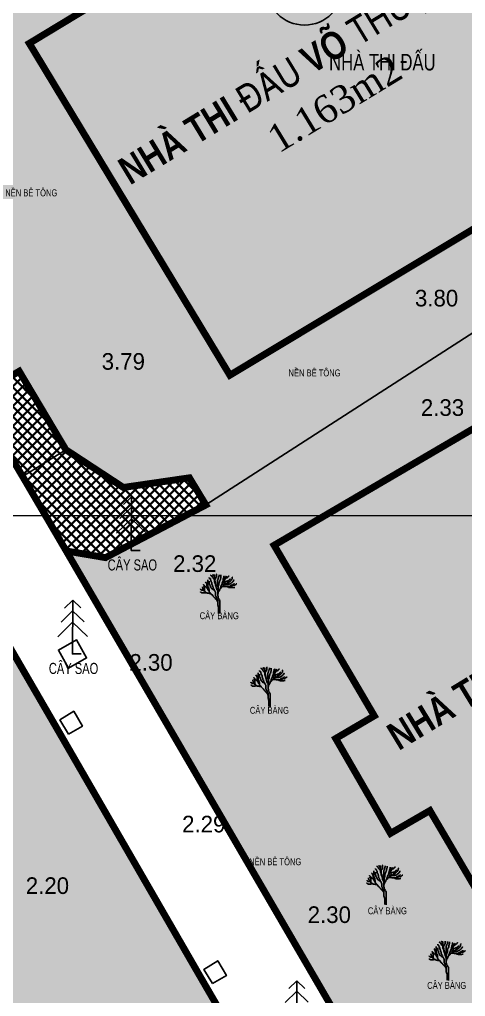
# Model space of a CAD drawing. Header units: millimetres. Extents: x 476643 to 477419, y 1110674 to 1111494.
# Drawn here: x 476959.9 to 476992.1, y 1111139.3 to 1111209.8 of the extents above; entities that cross this region are included whole.
import ezdxf

# ---------------------------------------------------------------- set-up
doc = ezdxf.new("R2010")
doc.units = ezdxf.units.MM
doc.header["$LTSCALE"] = 0.001
doc.header["$MEASUREMENT"] = 0
doc.linetypes.add('DASHDOTX2', pattern=[2, 1, -0.5, 0, -0.5])
for name, color, linetype, lineweight in [('D-CONGTRINH', 7, 'Continuous', 15), ('HT_Text', 7, 'Continuous', 15), ('LUOI', 8, 'Continuous', 5)]:
    doc.layers.add(name, color=color, linetype=linetype, lineweight=lineweight)
for name, color, linetype in [('H-Congtrinh', 40, 'Continuous'), ('HT_Cao do', 7, 'Continuous'), ('HT_duong', 1, 'Continuous'), ('HT_Ho ga', 5, 'Continuous'), ('HT_nha', 6, 'Continuous'), ('HT_thuc vat', 3, 'Continuous'), ('Ky hieu', 7, 'Continuous'), ('Net manh', 252, 'Continuous'), ('QH-text', 7, 'Continuous'), ('Text', 7, 'Continuous')]:
    doc.layers.add(name, color=color, linetype=linetype)
doc.styles.add('DIM', font='VAVON.TTF')
pattern_1 = [(50, (0, 0), (3.586300913, -0.313760675), [0.375, -4.125]), (355, (0, 0), (-0.693756668, 3.760960669), [0.3, -3.3]), (100.4514, (0.299, -0.026), (2.892546909, 3.44719771), [0.31870095, -3.50571056]), (46.1842, (0, 1), (5.336205243, -0.827595072), [0.5625, -6.1875]), (96.6356, (0.4447, 0.931), (4.673313528, 4.870589355), [0.47805144, -5.258565]), (351.1842, (0, 1), (4.673309726, 4.870593005), [0.45, -4.95]), (21, (0.5, 0.75), (2.9845352606, -2.013094453), [0.375, -4.125]), (326, (0.5, 0.75), (1.21657666, 3.625750225), [0.3, -3.3]), (71.4514, (0.7487, 0.5822), (4.201113143, 1.612652484), [0.31870095, -3.50571056]), (37.5, (0, 0), (0.0607992766, 1.6644692692), [0, -3.26, 0, -3.35, 0, -3.3125]), (7.5, (0, 0), (1.3153476872, 1.9720585594), [0, -1.91, 0, -3.185, 0, -1.2625]), (327.5, (-1.115, 0), (2.6691121809, -0.1127743587), [0, -1.25, 0, -3.9, 0, -5.175]), (317.5, (-1.615, 0), (2.9159308467, 0.5005249117), [0, -1.625, 0, -2.59, 0, -3.675])]

# ---------------------------------------------------------------- blocks, each defined once
blk = doc.blocks.new('LKIM')
at = {"linetype": 'Continuous'}
for p, q in [((-0.158, 0.881), (-0.003, 1.034)), ((-0.003, 1.034), (0.152, 0.887)), ((-0.225, 0.611), (-0.003, 0.83)), ((-0.003, 0.83), (0.22, 0.619)), ((-0.288, 0.329), (-0.003, 0.61)), ((-0.003, 0.61), (0.282, 0.34))]:
    blk.add_line(p, q, dxfattribs=at)
blk.add_lwpolyline([(0.167, 0), (-0.003, 0), (-0.003, 1.032)], dxfattribs=at)
blk = doc.blocks.new('tree51')
for p, q in [((-530, 9814), (-464, 9814)), ((-530, 9150), (-530, 9814)), ((-3313, 7891), (-3181, 7758)), ((-3181, 7758), (-3114, 7758)), ((-3114, 7758), (-3114, 7625)), ((-3114, 7625), (-3048, 7625)), ((-3048, 7625), (-3048, 7426)), ((-3048, 7426), (-2982, 7360)), ((-2982, 7360), (-2982, 7228)), ((-2717, 6962), (-2717, 8421)), ((-2319, 8819), (-2319, 9018)), ((-2253, 8819), (-2319, 8819)), ((-2319, 7426), (-2319, 8090)), ((-2253, 7360), (-2319, 7426)), ((-2253, 8753), (-2253, 8819)), ((-2120, 8753), (-2253, 8753)), ((-2253, 7228), (-2253, 7360)), ((-2120, 8686), (-2120, 8753)), ((-2054, 8686), (-2120, 8686)), ((-2054, 8487), (-2054, 8686)), ((-1988, 8421), (-2054, 8487)), ((-1922, 9548), (-1988, 9548)), ((-1988, 8355), (-1988, 8421)), ((-1922, 8288), (-1988, 8355)), ((-1922, 9482), (-1922, 9548)), ((-1855, 9416), (-1922, 9482)), ((-1922, 8090), (-1922, 8288)), ((-1855, 8090), (-1922, 8090)), ((-1723, 9416), (-1855, 9416)), ((-1855, 7891), (-1855, 8090)), ((-1789, 7824), (-1855, 7891)), ((-1789, 7758), (-1789, 7824)), ((-1723, 7758), (-1789, 7758)), ((-1723, 9349), (-1723, 9416)), ((-1657, 9283), (-1723, 9349)), ((-1723, 7625), (-1723, 7758)), ((-1657, 7559), (-1723, 7625)), ((-1590, 9283), (-1657, 9283)), ((-1657, 7228), (-1657, 7559)), ((-1590, 9150), (-1590, 9283)), ((-1524, 9150), (-1590, 9150)), ((-1524, 9681), (-1392, 9681)), ((-1524, 9018), (-1524, 9150)), ((-1458, 9018), (-1524, 9018)), ((-1458, 8952), (-1458, 9018)), ((-1392, 8952), (-1458, 8952)), ((-1392, 9681), (-1392, 9615)), ((-1392, 9615), (-1325, 9548)), ((-1392, 8819), (-1392, 8952)), ((-1325, 8819), (-1392, 8819)), ((-1325, 9548), (-1325, 9482)), ((-1325, 9482), (-1259, 9482)), ((-1325, 8753), (-1325, 8819)), ((-1259, 8686), (-1325, 8753)), ((-1259, 9482), (-1259, 9416)), ((-1259, 9416), (-1193, 9416)), ((-1193, 8686), (-1259, 8686)), ((-1193, 9416), (-1193, 9283)), ((-1193, 9283), (-1126, 9283)), ((-1193, 8620), (-1193, 8686)), ((-1060, 8554), (-1193, 8620)), ((-1126, 9548), (-1126, 9747)), ((-1060, 9548), (-1126, 9548)), ((-1126, 9283), (-1126, 9217)), ((-1126, 9217), (-1060, 9217)), ((-1060, 7957), (-1060, 9548)), ((-1060, 9217), (-1060, 9150)), ((-1060, 8487), (-1060, 8554)), ((-994, 7891), (-1060, 7957)), ((-994, 7824), (-994, 7891)), ((-928, 7758), (-994, 7824)), ((-928, 8487), (-861, 8554)), ((-928, 8023), (-928, 8487)), ((-861, 8023), (-928, 8023)), ((-928, 7625), (-928, 7758)), ((-861, 7493), (-928, 7625)), ((-861, 8554), (-795, 8686)), ((-861, 7758), (-861, 8023)), ((-795, 7692), (-861, 7758)), ((-861, 7360), (-861, 7493)), ((-795, 7294), (-861, 7360)), ((-795, 8686), (-729, 8686)), ((-795, 7625), (-795, 7692)), ((-729, 7559), (-795, 7625)), ((-729, 8819), (-663, 8819)), ((-729, 8686), (-729, 8819)), ((-729, 7294), (-729, 7559)), ((-663, 8952), (-596, 8952)), ((-663, 8819), (-663, 8952)), ((-596, 9084), (-530, 9150)), ((-596, 8952), (-596, 9084)), ((-265, 8421), (-199, 8421)), ((-265, 6896), (-265, 8421)), ((-199, 8487), (-133, 8554)), ((-199, 8421), (-199, 8487)), ((-133, 8753), (-66, 8753)), ((-133, 8554), (-133, 8753)), ((-66, 8952), (66, 9084)), ((-66, 8753), (-66, 8952)), ((66, 9349), (133, 9349)), ((66, 9084), (66, 9349)), ((66, 7559), (133, 7559)), ((66, 7029), (66, 7559)), ((133, 9349), (133, 9681)), ((133, 7758), (199, 7824)), ((133, 7559), (133, 7758)), ((199, 7957), (265, 8023)), ((199, 7824), (199, 7957)), ((265, 8156), (331, 8222)), ((265, 8023), (265, 8156)), ((331, 8222), (398, 8222)), ((398, 8421), (464, 8487)), ((398, 8222), (398, 8421)), ((464, 8753), (530, 8819)), ((464, 8487), (464, 8753)), ((530, 9084), (596, 9150)), ((530, 8819), (530, 9084)), ((596, 9150), (596, 9615)), ((795, 7294), (928, 7360)), ((795, 7228), (861, 7360)), ((861, 7426), (928, 7493)), ((861, 7360), (861, 7426)), ((928, 7692), (994, 7692)), ((928, 7493), (928, 7692)), ((928, 7360), (994, 7426)), ((994, 7891), (1060, 7957)), ((994, 7692), (994, 7891)), ((994, 7493), (1060, 7559)), ((994, 7426), (994, 7493)), ((1060, 8023), (1126, 8090)), ((1060, 7957), (1060, 8023)), ((1060, 7625), (1126, 7625)), ((1060, 7559), (1060, 7625)), ((1126, 8288), (1193, 8355)), ((1126, 8090), (1126, 8288)), ((1126, 7692), (1193, 7758)), ((1126, 7625), (1126, 7692)), ((1193, 8686), (1259, 8753)), ((1193, 8355), (1193, 8686)), ((1193, 7824), (1259, 7891)), ((1193, 7758), (1193, 7824)), ((1259, 8885), (1325, 8952)), ((1259, 8753), (1259, 8885)), ((1259, 7891), (1325, 7891)), ((1259, 7758), (1325, 7824)), ((1325, 9349), (1392, 9349)), ((1325, 8952), (1325, 9349)), ((1325, 8023), (1392, 8023)), ((1325, 7891), (1325, 8023)), ((1325, 7824), (1392, 7824)), ((1325, 7294), (1392, 7360)), ((1392, 8090), (1458, 8090)), ((1392, 8023), (1392, 8090)), ((1392, 7824), (1458, 7891)), ((1392, 7360), (1458, 7360)), ((1458, 8222), (1524, 8222)), ((1458, 8090), (1458, 8222)), ((1458, 7891), (1789, 7891)), ((1458, 7426), (1524, 7426)), ((1458, 7360), (1458, 7426)), ((1524, 8421), (1590, 8487)), ((1524, 8355), (1524, 8421)), ((1524, 8355), (1590, 8421)), ((1524, 8222), (1524, 8355)), ((1524, 7426), (1524, 7493)), ((1524, 7493), (1657, 7493)), ((1590, 8885), (1657, 8885)), ((1590, 8487), (1590, 8885)), ((1590, 8554), (1657, 8554)), ((1590, 8421), (1590, 8554)), ((1657, 9217), (1723, 9217)), ((1657, 8885), (1657, 9217)), ((1657, 8554), (1723, 8620)), ((1657, 7559), (1723, 7559)), ((1657, 7493), (1657, 7559)), ((1657, 7228), (1789, 7360)), ((1723, 8753), (1789, 8819)), ((1723, 8753), (1789, 8819)), ((1723, 8620), (1723, 8753)), ((1789, 8952), (1855, 8952)), ((1789, 8819), (1789, 8952)), ((1789, 8819), (1922, 8819)), ((1789, 7957), (1922, 7957)), ((1789, 7891), (1789, 7957)), ((1789, 7360), (1922, 7360)), ((1855, 9084), (1922, 9084)), ((1855, 8952), (1855, 9084)), ((1922, 9150), (2054, 9283)), ((1922, 9084), (1922, 9150)), ((1922, 8819), (1988, 8885)), ((1922, 7957), (1988, 8023)), ((1922, 7360), (2054, 7426)), ((1988, 8885), (2120, 8885)), ((1988, 8023), (2054, 8023)), ((2054, 8023), (2120, 8090)), ((2054, 7426), (2120, 7493)), ((2120, 8952), (2187, 8952)), ((2120, 8885), (2120, 8952)), ((2120, 8090), (2187, 8090)), ((2120, 7493), (2187, 7493)), ((2187, 8952), (2187, 9018)), ((2187, 9018), (2319, 9018)), ((2187, 8090), (2253, 8156)), ((2187, 7692), (2253, 7758)), ((2187, 7625), (2187, 7692)), ((2187, 7493), (2253, 7625)), ((2253, 8156), (2319, 8156)), ((2253, 7758), (2319, 7758)), ((2253, 7625), (2319, 7625)), ((2319, 9150), (2385, 9150)), ((2319, 9018), (2319, 9150)), ((2319, 8156), (2319, 8222)), ((2319, 7824), (2385, 7824)), ((2319, 7758), (2319, 7824)), ((2319, 7625), (2452, 7692)), ((2385, 9217), (2518, 9217)), ((2385, 9150), (2385, 9217)), ((2385, 7957), (2452, 7957)), ((2385, 7824), (2385, 7957)), ((2452, 8023), (2518, 8023)), ((2452, 7957), (2452, 8023)), ((2452, 7692), (2518, 7758)), ((2518, 9349), (2584, 9349)), ((2518, 9217), (2518, 9349)), ((2518, 8156), (2584, 8156)), ((2518, 8023), (2518, 8156)), ((2518, 7758), (2584, 7758)), ((2584, 9349), (2584, 9416)), ((2584, 8288), (2651, 8288)), ((2584, 8156), (2584, 8288)), ((2584, 7758), (2717, 7891)), ((2651, 8355), (2717, 8355)), ((2651, 8288), (2651, 8355)), ((2717, 8421), (2783, 8421)), ((2717, 8355), (2717, 8421)), ((2717, 7891), (2783, 7891)), ((2717, 7360), (2849, 7360)), ((2717, 7294), (2717, 7360)), ((2783, 8487), (2849, 8487)), ((2783, 8421), (2783, 8487)), ((2783, 7891), (3048, 8156)), ((2849, 8487), (2849, 8554)), ((2849, 8554), (2916, 8554)), ((2849, 7360), (2916, 7426)), ((2916, 8554), (2916, 8620)), ((2916, 7426), (3048, 7493)), ((3048, 8222), (3114, 8222)), ((3048, 8156), (3048, 8222)), ((3048, 7493), (3114, 7493)), ((3114, 8222), (3181, 8288)), ((3114, 7559), (3181, 7559)), ((3114, 7493), (3114, 7559)), ((3181, 8355), (3247, 8355)), ((3181, 8288), (3181, 8355)), ((3181, 7559), (3313, 7692)), ((3247, 8421), (3313, 8487)), ((3247, 8355), (3247, 8421)), ((3313, 8554), (3379, 8620)), ((3313, 8487), (3313, 8554)), ((3313, 7692), (3446, 7758)), ((3379, 8952), (3446, 9018)), ((3379, 8620), (3379, 8952)), ((3446, 9084), (3512, 9084)), ((3446, 9018), (3446, 9084)), ((3446, 7824), (3512, 7824)), ((3446, 7758), (3446, 7824)), ((3512, 7824), (3512, 7891)), ((3512, 7891), (3578, 7891)), ((3578, 7891), (3644, 7957)), ((3644, 8090), (3777, 8090)), ((3644, 7957), (3644, 8090)), ((3777, 8288), (3843, 8288)), ((3777, 8090), (3777, 8288)), ((3843, 8288), (3843, 8355)), ((3843, 7360), (3910, 7360)), ((3843, 7294), (3843, 7360)), ((3910, 7360), (3910, 7493)), ((4440, 7360), (4572, 7360)), ((4440, 7294), (4440, 7360)), ((-4506, 6034), (-4506, 6100)), ((-4440, 5968), (-4506, 6034)), ((-4506, 5305), (-4506, 5371)), ((-4373, 5305), (-4506, 5305)), ((-4440, 5901), (-4440, 5968)), ((-4307, 5901), (-4440, 5901)), ((-4373, 5238), (-4373, 5305)), ((-4307, 5238), (-4373, 5238)), ((-4307, 5835), (-4307, 5901)), ((-4241, 5835), (-4307, 5835)), ((-4307, 5172), (-4307, 5238)), ((-4175, 5172), (-4307, 5172)), ((-4175, 5769), (-4241, 5835)), ((-3711, 5769), (-4175, 5769)), ((-4175, 5106), (-4175, 5172)), ((-3446, 5106), (-4175, 5106)), ((-4042, 6432), (-4042, 6631)), ((-3976, 6432), (-4042, 6432)), ((-3976, 6167), (-3976, 6432)), ((-3910, 6167), (-3976, 6167)), ((-3910, 6034), (-3910, 6167)), ((-3843, 5968), (-3910, 6034)), ((-3843, 5901), (-3843, 5968)), ((-3777, 5901), (-3843, 5901)), ((-3777, 7161), (-3777, 7228)), ((-3711, 7161), (-3777, 7161)), ((-3777, 5769), (-3777, 5901)), ((-3711, 5702), (-3777, 5769)), ((-3711, 7095), (-3711, 7161)), ((-3644, 7095), (-3711, 7095)), ((-3711, 6763), (-3711, 6830)), ((-3578, 6763), (-3711, 6763)), ((-3711, 5702), (-3711, 5769)), ((-3644, 5702), (-3711, 5702)), ((-3644, 7029), (-3644, 7095)), ((-3578, 6962), (-3644, 7029)), ((-3644, 5636), (-3644, 5702)), ((-3512, 5504), (-3644, 5636)), ((-3578, 6896), (-3578, 6962)), ((-3446, 6896), (-3578, 6896)), ((-3578, 6697), (-3578, 6763)), ((-3512, 6631), (-3578, 6697)), ((-3512, 5570), (-3512, 6631)), ((-3446, 5570), (-3512, 5570)), ((-3446, 5504), (-3512, 5504)), ((-3446, 6830), (-3446, 6896)), ((-3379, 6763), (-3446, 6830)), ((-3379, 5437), (-3446, 5570)), ((-3446, 5437), (-3446, 5504)), ((-3379, 5371), (-3446, 5437)), ((-3379, 5172), (-3446, 5106)), ((-3313, 6763), (-3379, 6763)), ((-3313, 5371), (-3379, 5371)), ((-2916, 5172), (-3379, 5172)), ((-3247, 6697), (-3313, 6763)), ((-3247, 5305), (-3313, 5371)), ((-3247, 6631), (-3247, 6697)), ((-3181, 6631), (-3247, 6631)), ((-3181, 5305), (-3247, 5305)), ((-3048, 6498), (-3181, 6631)), ((-3048, 5172), (-3181, 5305)), ((-3048, 6432), (-3048, 6498)), ((-2916, 6432), (-3048, 6432)), ((-2916, 5172), (-3048, 5172)), ((-2982, 7228), (-2916, 7161)), ((-2916, 7161), (-2916, 6896)), ((-2916, 6896), (-2849, 6896)), ((-2916, 6299), (-2916, 6432)), ((-2849, 6299), (-2916, 6299)), ((-2916, 5039), (-2916, 5172)), ((-2916, 5106), (-2916, 5172)), ((-2849, 5106), (-2916, 5106)), ((-2849, 6896), (-2849, 6498)), ((-2849, 6498), (-2783, 6432)), ((-2849, 6233), (-2849, 6299)), ((-2783, 6233), (-2849, 6233)), ((-2849, 5039), (-2849, 5106)), ((-2452, 5039), (-2849, 5039)), ((-2783, 6432), (-2783, 6366)), ((-2783, 6366), (-2717, 6299)), ((-2717, 6167), (-2783, 6233)), ((-2651, 6896), (-2717, 6962)), ((-2717, 6299), (-2717, 6100)), ((-2717, 6100), (-2651, 6100)), ((-2651, 6697), (-2651, 6896)), ((-2584, 6564), (-2651, 6697)), ((-2651, 6100), (-2651, 5968)), ((-2651, 5968), (-2584, 5835)), ((-2518, 6564), (-2584, 6564)), ((-2584, 5835), (-2518, 5835)), ((-2518, 6366), (-2518, 6564)), ((-2452, 6233), (-2518, 6366)), ((-2518, 5835), (-2518, 5702)), ((-2518, 5702), (-2452, 5636)), ((-2452, 6034), (-2452, 6233)), ((-2385, 5968), (-2452, 6034)), ((-2452, 5636), (-2385, 5636)), ((-2385, 4973), (-2452, 5039)), ((-2385, 5437), (-2385, 5968)), ((-2385, 5636), (-2385, 5504)), ((-2385, 5504), (-2319, 5504)), ((-1922, 4973), (-2385, 4973)), ((-2319, 5504), (-2319, 5371)), ((-2319, 5371), (-2253, 5305)), ((-2187, 7228), (-2253, 7228)), ((-2253, 5305), (-2253, 5238)), ((-2253, 5238), (-2187, 5238)), ((-2187, 7029), (-2187, 7228)), ((-2120, 6962), (-2187, 7029)), ((-2187, 5238), (-2187, 5172)), ((-2187, 5172), (-2054, 5039)), ((-2120, 6830), (-2120, 6962)), ((-2054, 6830), (-2120, 6830)), ((-2054, 6763), (-2054, 6830)), ((-1988, 6697), (-2054, 6763)), ((-2054, 5039), (-1988, 5039)), ((-1988, 6564), (-1988, 6697)), ((-1922, 6564), (-1988, 6564)), ((-1988, 5039), (-1988, 4973)), ((-1988, 4973), (-1922, 4973)), ((-1922, 6432), (-1922, 6564)), ((-1789, 6299), (-1922, 6432)), ((-1922, 4973), (-1922, 4907)), ((-1922, 4907), (-1458, 4443)), ((-1789, 6233), (-1789, 6299)), ((-1723, 6233), (-1789, 6233)), ((-1723, 6167), (-1723, 6233)), ((-1657, 6167), (-1723, 6167)), ((-1590, 7228), (-1657, 7228)), ((-1590, 6100), (-1657, 6167)), ((-1590, 7095), (-1590, 7228)), ((-1524, 7095), (-1590, 7095)), ((-1458, 6034), (-1590, 6100)), ((-1524, 6763), (-1524, 7095)), ((-1458, 6697), (-1524, 6763)), ((-1458, 6631), (-1458, 6697)), ((-1392, 6631), (-1458, 6631)), ((-1392, 5968), (-1458, 6034)), ((-1392, 6498), (-1392, 6631)), ((-1325, 6432), (-1392, 6498)), ((-1126, 5835), (-1392, 5968)), ((-1325, 6299), (-1325, 6432)), ((-1193, 6167), (-1325, 6299)), ((-1193, 6100), (-1193, 6167)), ((-1126, 6034), (-1193, 6100)), ((-1126, 5901), (-1126, 6034)), ((-994, 5769), (-1126, 5901)), ((-994, 5636), (-994, 5769)), ((-928, 5636), (-994, 5636)), ((-928, 5504), (-928, 5636)), ((-861, 5504), (-928, 5504)), ((-861, 5437), (-861, 5504)), ((-795, 5371), (-861, 5437)), ((-795, 7228), (-795, 7294)), ((-729, 7095), (-795, 7228)), ((-795, 5238), (-795, 5371)), ((-729, 5238), (-795, 5238)), ((-663, 7228), (-729, 7294)), ((-729, 6962), (-729, 7095)), ((-663, 6896), (-729, 6962)), ((-729, 4376), (-729, 5238)), ((-663, 6763), (-663, 7228)), ((-663, 6763), (-663, 6896)), ((-596, 6697), (-663, 6763)), ((-596, 6498), (-596, 6697)), ((-530, 6366), (-596, 6498)), ((-530, 6167), (-530, 6366)), ((-398, 6034), (-530, 6167)), ((-398, 5901), (-398, 6034)), ((-331, 5835), (-398, 5901)), ((-331, 5769), (-331, 5835)), ((-199, 5636), (-331, 5769)), ((-199, 6830), (-265, 6896)), ((-199, 6697), (-199, 6830)), ((-133, 6564), (-199, 6697)), ((-199, 5835), (-133, 5901)), ((-199, 5437), (-199, 5835)), ((-199, 4310), (-199, 5636)), ((-199, 4907), (-133, 4973)), ((-133, 6564), (-66, 6631)), ((-133, 5901), (-133, 6564)), ((-133, 5172), (-66, 5172)), ((-133, 4973), (-133, 5172)), ((-66, 6830), (0, 6896)), ((-66, 6631), (-66, 6830)), ((-66, 5305), (0, 5371)), ((-66, 5172), (-66, 5305)), ((0, 6962), (66, 7029)), ((0, 6896), (0, 6962)), ((0, 5437), (66, 5437)), ((0, 5371), (0, 5437)), ((66, 5570), (133, 5570)), ((66, 5437), (66, 5570)), ((133, 5636), (199, 5636)), ((133, 5570), (133, 5636)), ((199, 5835), (265, 5835)), ((199, 5636), (199, 5835)), ((265, 5968), (398, 6100)), ((265, 5835), (265, 5968)), ((398, 6233), (464, 6299)), ((398, 6100), (398, 6233)), ((398, 6167), (464, 6167)), ((464, 6432), (530, 6432)), ((464, 6299), (464, 6432)), ((464, 6233), (530, 6233)), ((464, 6167), (464, 6233)), ((530, 6631), (596, 6631)), ((530, 6432), (530, 6631)), ((530, 6233), (596, 6299)), ((596, 6830), (663, 6896)), ((596, 6631), (596, 6830)), ((596, 6366), (663, 6366)), ((596, 6299), (596, 6366)), ((663, 7029), (729, 7095)), ((663, 6896), (663, 7029)), ((663, 6432), (729, 6432)), ((663, 6366), (663, 6432)), ((729, 7161), (795, 7161)), ((729, 7095), (729, 7161)), ((729, 6498), (795, 6564)), ((729, 6432), (729, 6498)), ((795, 7228), (795, 7294)), ((795, 7161), (795, 7228)), ((795, 6631), (928, 6631)), ((795, 6564), (795, 6631)), ((928, 6697), (1126, 6896)), ((928, 6763), (1789, 6763)), ((928, 6631), (928, 6697)), ((1126, 6896), (1193, 6896)), ((1193, 6962), (1325, 6962)), ((1193, 6896), (1193, 6962)), ((1259, 7294), (1325, 7294)), ((1259, 6962), (1259, 7294)), ((1325, 7029), (1392, 7095)), ((1325, 6962), (1325, 7029)), ((1392, 7095), (1458, 7095)), ((1458, 7095), (1590, 7228)), ((1590, 7228), (1657, 7228)), ((1590, 7228), (2518, 7228)), ((1789, 6763), (1789, 6697)), ((1789, 6697), (3247, 6697)), ((2187, 6697), (2253, 6631)), ((2253, 6631), (2385, 6631)), ((2385, 6631), (2518, 6498)), ((2518, 7294), (2717, 7294)), ((2518, 7228), (2518, 7294)), ((2518, 6498), (2783, 6498)), ((2717, 6697), (2783, 6763)), ((2783, 6763), (2849, 6763)), ((2783, 6498), (2783, 6432)), ((2783, 6432), (3711, 6432)), ((2849, 6763), (2849, 6830)), ((2849, 6830), (2916, 6830)), ((2916, 6896), (2982, 6896)), ((2916, 6830), (2916, 6896)), ((2982, 6896), (3048, 6962)), ((3048, 6962), (3114, 6962)), ((3114, 6962), (3181, 7029)), ((3181, 7029), (3379, 7029)), ((3247, 6763), (3313, 6763)), ((3247, 6697), (3247, 6763)), ((3313, 7029), (4108, 7029)), ((3313, 6763), (3313, 6830)), ((3379, 7095), (3512, 7095)), ((3379, 7029), (3379, 7095)), ((3512, 7095), (3512, 7161)), ((3512, 7161), (3644, 7161)), ((3644, 7161), (3777, 7294)), ((3711, 6432), (3777, 6498)), ((3777, 7294), (3843, 7294)), ((3777, 6498), (4042, 6498)), ((4108, 7095), (4175, 7161)), ((4108, 7029), (4108, 7095)), ((4175, 7161), (4241, 7161)), ((4241, 7161), (4307, 7228)), ((4307, 7228), (4373, 7228)), ((4373, 7294), (4440, 7294)), ((4373, 7228), (4373, 7294)), ((-1458, 4443), (-1458, 4376)), ((-1458, 4376), (-1392, 4376)), ((-1392, 4376), (-1392, 4310)), ((-1392, 4310), (-1325, 4244)), ((-1325, 4244), (-1259, 4244)), ((-1259, 4244), (-1259, 4177)), ((-1259, 4177), (-1060, 3978)), ((-1060, 3978), (-1060, 3912)), ((-1060, 3912), (-994, 3912)), ((-994, 3912), (-994, 3846)), ((-994, 3846), (-928, 3846)), ((-928, 3846), (-861, 3780)), ((-861, 3780), (-861, 3713)), ((-861, 3713), (-795, 3713)), ((-795, 3713), (-795, 3647)), ((-795, 3647), (-729, 3647)), ((-663, 4310), (-729, 4376)), ((-729, 3647), (-729, 3581)), ((-729, 3581), (-663, 3581)), ((-663, 4244), (-663, 4310)), ((-596, 4177), (-663, 4244)), ((-663, 3581), (-663, 3514)), ((-663, 3514), (-596, 3514)), ((-596, 4045), (-596, 4177)), ((-530, 3978), (-596, 4045)), ((-596, 3514), (-530, 3448)), ((-530, 3912), (-530, 3978)), ((-464, 3846), (-530, 3912)), ((-530, 3448), (-530, 3382)), ((-530, 3382), (-464, 3382)), ((-464, 3713), (-464, 3846)), ((-398, 3713), (-464, 3713)), ((-464, 3382), (-464, 3315)), ((-464, 3315), (-398, 3249)), ((-398, 3581), (-398, 3713)), ((-331, 3514), (-398, 3581)), ((-398, 3249), (-398, 3183)), ((-398, 3183), (-331, 3183)), ((-265, 3514), (-331, 3514)), ((-331, 3183), (-331, 3050)), ((-331, 3050), (-265, 3050)), ((-265, 3382), (-265, 3514)), ((-199, 3315), (-265, 3382)), ((-265, 3050), (-265, 2851)), ((-265, 2851), (-199, 2851)), ((-133, 4310), (-199, 4310)), ((-199, 1989), (-199, 3315)), ((-133, 3978), (-133, 4310)), ((-66, 3912), (-133, 3978)), ((-66, 3846), (-66, 3912)), ((0, 3780), (-66, 3846)), ((0, 3713), (0, 3780)), ((66, 3647), (0, 3713)), ((66, 3581), (66, 3647)), ((199, 3448), (66, 3581)), ((199, 3315), (199, 3448)), ((265, 3315), (199, 3315)), ((265, 3249), (265, 3315)), ((331, 3249), (265, 3249)), ((331, -66), (331, 3249)), ((-133, 1989), (-199, 1989)), ((-133, 1790), (-133, 1989)), ((-66, 1724), (-133, 1790)), ((-66, 1591), (-66, 1724)), ((0, 1525), (-66, 1591)), ((0, 0), (0, 1525))]:
    blk.add_line(p, q)
blk = doc.blocks.new('Nha tuong')
at = {"layer": 'Ky hieu'}
h = blk.add_hatch(color=256, dxfattribs=at)
edge = h.paths.add_edge_path()
edge.add_arc((474232.37, 1112270.49), 0.838, -32.4679, 327.5321)
blk = doc.blocks.new('fff')
for points in [[(476999.557, 1111191.653), (476973.378, 1111174.796)], [(476956.783, 1111182.52), (476960.15, 1111176.859), (476963.276, 1111178.778), (476959.909, 1111184.44), (476956.783, 1111182.52)], [(476966.138, 1111170.996), (476973.378, 1111174.796), (476972.193, 1111176.752), (476967.426, 1111176.057), (476963.276, 1111178.778)], [(476966.138, 1111170.996), (476963.304, 1111171.475), (476960.15, 1111176.859)]]:
    blk.add_lwpolyline(points)
blk.add_lwpolyline([(476963.469, 1111163.024), (476964.776, 1111163.76), (476964.04, 1111165.067), (476962.733, 1111164.331)], close=True)
at = {"layer": 'HT_duong'}
blk.add_lwpolyline([(476930.738, 1111214.836), (476933.19, 1111209.481), (476941.666, 1111194.808), (476962.717, 1111158.524), (476973.112, 1111140.528), (476983.575, 1111122.517), (476988.982, 1111113.249), (476993.78, 1111108.324), (476998.259, 1111106.196), (477001.854, 1111106.39), (477005.692, 1111108.065), (477018.249, 1111115.05), (477073.451, 1111145.905), (477091.694, 1111156.147), (477110.01, 1111166.319), (477124.902, 1111174.708), (477127.457, 1111176.984), (477128.829, 1111179.673), (477128.678, 1111182.374), (477097.873, 1111228.864)], dxfattribs=at)
at = {"layer": 'HT_Ho ga', "color": 4}
for points in [[(476963.458, 1111158.259), (476964.466, 1111158.839), (476963.844, 1111159.914), (476962.842, 1111159.289)], [(476973.854, 1111140.262), (476974.861, 1111140.843), (476974.24, 1111141.918), (476973.237, 1111141.293)]]:
    blk.add_lwpolyline(points, close=True, dxfattribs=at)
at = {"layer": 'HT_nha', "linetype": 'Continuous', "ltscale": 0.7}
for points in [[(477010.643, 1111205.49), (476975.112, 1111184.156), (476960.634, 1111208.103), (476996.183, 1111229.586), (477010.643, 1111205.49)], [(477029.996, 1111159.866), (477011.573, 1111191.351), (476978.307, 1111171.886), (476985.535, 1111159.58), (476982.753, 1111157.946), (476986.718, 1111151.083), (476989.55, 1111152.746), (476996.752, 1111140.483), (477029.996, 1111159.866)]]:
    blk.add_lwpolyline(points, dxfattribs=at)
at = {"layer": 'HT_nha', "color": 0, "linetype": 'Continuous', "ltscale": 0.7, "xscale": 0.588833963352954, "yscale": 0.5888339633238502, "zscale": 0.5888339633612032}
blk.add_blockref('Nha tuong', (197740.722, 456266.268), dxfattribs=at)
at = {"layer": 'HT_thuc vat', "extrusion": (0.002734, 0.014211, 0.999895), "xscale": 3.750000000158847, "zscale": 3.749999999994009, "rotation": 359.7981124263856}
for p, yscale in [((476966.225, 1111040.769, 17095.032), 3.74999999960182), ((476961.982, 1111033.303, 17094.914), 3.749999999601818), ((476978.156, 1111005.857, 17094.569), 3.749999999601818)]:
    blk.add_blockref('LKIM', p, dxfattribs=dict(at, yscale=yscale))
at = {"layer": 'HT_thuc vat', "xscale": 0.0002879999810829759, "yscale": 0.0002880000974982977, "zscale": 0.000288}
for p in [(476974.297, 1111166.976), (476977.93, 1111160.259), (476986.289, 1111145.977), (476990.792, 1111140.509)]:
    blk.add_blockref('tree51', p, dxfattribs=at)
at = {"layer": 'HT_Cao do', "color": 0}
for s, p in [('3.80', (476988.47, 1111189.116)), ('3.79', (476965.863, 1111184.55)), ('2.33', (476988.898, 1111181.221)), ('2.32', (476971.013, 1111169.962)), ('2.30', (476967.859, 1111162.839)), ('2.29', (476971.666, 1111151.172)), ('2.20', (476960.383, 1111146.731)), ('2.30', (476980.729, 1111144.637))]:
    blk.add_text(s, height=1.2, dxfattribs=at).set_placement(p)
at = {"layer": 'HT_Text', "color": 9, "style": 'DIM', "width": 0.75}
for s, height, p in [('NHAØ THI ÑAÁU', 1.2, (476982.274, 1111206.139)), ('NEÀN BEÂ TOÂNG', 0.5, (476958.903, 1111197.062)), ('NEÀN BEÂ TOÂNG', 0.5, (476979.346, 1111184.07)), ('CAÂY SAO', 0.8, (476966.291, 1111170.068)), ('CAÂY BAØNG', 0.5, (476972.937, 1111166.553)), ('CAÂY SAO', 0.8, (476962.048, 1111162.602)), ('CAÂY BAØNG', 0.5, (476976.558, 1111159.73)), ('NEÀN BEÂ TOÂNG', 0.5, (476976.512, 1111148.805)), ('CAÂY BAØNG', 0.5, (476985.073, 1111145.265)), ('CAÂY BAØNG', 0.5, (476989.355, 1111139.885))]:
    blk.add_text(s, height=height, dxfattribs=at).set_placement(p)

msp = doc.modelspace()

# ---------------------------------------------------------------- hatches: boundary and pattern name
at = {"layer": 'H-Congtrinh', "linetype": 'Continuous'}
h = msp.add_hatch(color=256, dxfattribs=at)
h.dxf.hatch_style = 1
h.paths.add_polyline_path([(477010.643, 1111205.49), (476996.183, 1111229.586), (476960.638, 1111208.095), (476975.112, 1111184.156), (477010.649, 1111205.48)])
h = msp.add_hatch(color=256, dxfattribs=at)
h.dxf.hatch_style = 1
h.paths.add_polyline_path([(476978.34, 1111171.832), (477011.605, 1111191.297), (477029.938, 1111159.798), (476996.752, 1111140.483), (476989.55, 1111152.746), (476986.718, 1111151.083), (476982.753, 1111157.946), (476985.535, 1111159.58)])
at = {"layer": 'HT_duong', "lineweight": 35}
h = msp.add_hatch(color=8, dxfattribs=at)
h.paths.add_polyline_path([(477048.887, 1111327.463), (477027.775, 1111358.972), (477020.27, 1111370.174), (477008.332, 1111362.865), (477016.421, 1111350.792), (477017.86, 1111344.683), (477017.138, 1111339.499), (477012.77, 1111333.596), (476979.491, 1111315.894), (476971.124, 1111317.952), (476961.673, 1111322.596), (476956.505, 1111325.872), (476954.514, 1111328.221), (476952.137, 1111336.195), (476950.508, 1111341.552), (476944.021, 1111339.245), (476951.442, 1111311.674), (476952.23, 1111304.995), (476951.587, 1111298.448), (476949.758, 1111292.182), (476947.749, 1111287.852), (476944.975, 1111283.905), (476912.719, 1111237.296), (476908.691, 1111231.568), (476905.132, 1111227.42), (476830.322, 1111166.989), (476799.591, 1111142.665), (476792.643, 1111141.543), (476785.289, 1111143.073), (476778.983, 1111147.249), (476775.455, 1111152.371), (476762.326, 1111180.654), (476747.928, 1111173.644), (476760.345, 1111146.893), (476762.51, 1111138.794), (476762.29, 1111130.003), (476760.162, 1111122.306), (476756.991, 1111116.786), (476735.457, 1111099.552), (476743.814, 1111087.993), (476759.607, 1111098.383), (476775.959, 1111098.612), (476781.034, 1111093.187), (476828.757, 1111011.48), (476830.075, 1111008.326), (476829.365, 1111005.739), (476823.601, 1110996.658), (476828.977, 1110986.609), (476838.722, 1110987.903), (476841.272, 1110987.755), (476843.582, 1110986.113), (476852.553, 1110970.837), (476872.949, 1110935.66), (476871.71, 1110929.87), (476868.202, 1110926.926), (476873.498, 1110917.435), (476877.811, 1110918.641), (476881.168, 1110918.762), (476884.414, 1110916.251), (476895.764, 1110896.747), (476895.132, 1110892.033), (476890.267, 1110888.644), (476893.273, 1110883.68), (476898.419, 1110886.36), (476901.379, 1110885.97), (476903.41, 1110883.713), (476924.932, 1110847.173), (476928.38, 1110849.152), (476943.994, 1110822.831), (476950.945, 1110826.14), (476941.016, 1110842.329), (476941.033, 1110842.337), (476927.724, 1110865.746), (476917.876, 1110882.802), (476920.986, 1110885.384), (476907.496, 1110908.559), (476893.354, 1110932.705), (476851.867, 1111003.762), (476851.441, 1111006.305), (476852.801, 1111008.38), (476859.969, 1111013.191), (476854.923, 1111021.873), (476847.79, 1111017.944), (476844.545, 1111018.011), (476842.462, 1111020.014), (476825.743, 1111048.347), (476799.179, 1111094.111), (476796.785, 1111098.634), (476795.399, 1111104.549), (476796.415, 1111116.032), (476798.48, 1111121.44), (476801.662, 1111126.03), (476818.966, 1111139.981), (476834.974, 1111153.053), (476868.467, 1111179.578), (476870.703, 1111178.844), (476873.947, 1111174.758), (476875.85, 1111172.552), (476876.483, 1111171.663), (476827.008, 1111132.461), (476828.871, 1111130.109), (476878.227, 1111169.217), (476881.317, 1111164.882), (476910.93, 1111113.044), (476920.603, 1111118.895), (476886.623, 1111176.533), (476903.863, 1111187.862), (476907.724, 1111189.84), (476910.898, 1111190.16), (476913.73, 1111189.676), (476918.192, 1111185.873), (476929.141, 1111167.464), (476939.374, 1111150.166), (476950.775, 1111129.895), (476953.389, 1111131.366), (476941.973, 1111151.665), (476931.722, 1111168.994), (476920.517, 1111187.834), (476915.048, 1111192.495), (476911.002, 1111193.185), (476906.86, 1111192.769), (476902.256, 1111190.409), (476884.014, 1111178.421), (476881.222, 1111180.988), (476878.76, 1111185.161), (476878.471, 1111186.548), (476878.868, 1111187.779), (476900.163, 1111204.281), (476906.58, 1111209.367), (476916.273, 1111204.463), (476926.719, 1111192.411), (476937.264, 1111174.332), (476991.86, 1111079.876), (477002.178, 1111061.992), (477014.874, 1111068.37), (477006.465, 1111083.507), (477006.702, 1111088.562), (477014.317, 1111096.81), (477023.765, 1111101.991), (477078.664, 1111132.737), (477096.805, 1111142.846), (477115.281, 1111153.139), (477133.694, 1111163.427), (477137.383, 1111165.642), (477155.583, 1111167.969), (477151.757, 1111173.456), (477114.867, 1111228.636)])
h.paths.add_polyline_path([(476933.19, 1111209.481), (476930.738, 1111214.836), (476928.95, 1111222.684), (476929.174, 1111230.394), (476929.977, 1111237.478), (476938.144, 1111249.178), (476947.688, 1111262.966), (476959.692, 1111280.244), (476966.032, 1111288.71), (476972.887, 1111295.309), (476974.815, 1111294.73), (476975.681, 1111293.721), (476978.054, 1111289.963), (476987.338, 1111273.544), (476991.518, 1111278.36), (476979.457, 1111300.053), (476983.843, 1111302.36), (477002.237, 1111311.997), (477020.734, 1111321.683), (477025.661, 1111322.725), (477029.895, 1111322.591), (477033.906, 1111321.063), (477037.677, 1111318.292), (477049.672, 1111301.003), (477061.03, 1111283.999), (477072.554, 1111266.739), (477084.098, 1111249.422), (477097.873, 1111228.864), (477128.678, 1111182.374), (477128.829, 1111179.673), (477127.457, 1111176.984), (477124.902, 1111174.708), (477110.01, 1111166.319), (477091.694, 1111156.147), (477073.451, 1111145.905), (477018.249, 1111115.05), (477005.692, 1111108.065), (477001.854, 1111106.39), (476998.259, 1111106.196), (476993.78, 1111108.324), (476988.982, 1111113.249), (476983.575, 1111122.517), (476973.112, 1111140.528), (476962.717, 1111158.524), (476941.666, 1111194.808)], flags=16)
at = {"layer": 'HT_thuc vat', "lineweight": 35}
h = msp.add_hatch(dxfattribs=at)
h.set_pattern_fill('ANSI37', color=3, scale=4, style=0)
h.set_pattern_definition([(45, (0, 0), (-0.3535533906, 0.3535533906), []), (135, (0, 0), (-0.3535533906, -0.3535533906), [])])
h.paths.add_polyline_path([(476973.378, 1111174.796), (476972.193, 1111176.752), (476967.426, 1111176.057), (476963.276, 1111178.778), (476959.909, 1111184.44), (476956.757, 1111182.565), (476956.783, 1111182.52), (476960.15, 1111176.859), (476963.304, 1111171.475), (476966.138, 1111170.996)])
at = {"layer": 'Net manh', "lineweight": 35}
h = msp.add_hatch(dxfattribs=at)
h.set_pattern_fill('AR-CONC', color=256, scale=0.5, style=0)
h.set_pattern_definition(pattern_1)
h.paths.add_polyline_path([(476992.124, 1111278.699), (477030.416, 1111301.506), (477049.428, 1111271.681), (477053.951, 1111274.29), (477054.992, 1111272.673), (477057.771, 1111274.326), (477036.944, 1111305.551), (477036.787, 1111305.457), (477040.971, 1111298.871), (477035.033, 1111295.304), (477030.85, 1111301.89), (477036.944, 1111305.551), (477031.459, 1111313.773), (477024.262, 1111315.601), (476982.928, 1111293.811), (476991.518, 1111278.36), (476987.338, 1111273.544), (476978.054, 1111289.963), (476976.524, 1111292.385), (476968.713, 1111281.131), (476975.273, 1111270.229), (476976.71, 1111267.87), (476978.595, 1111269.735), (476980.523, 1111269.215), (476983.896, 1111271.424), (476999.575, 1111247.131), (476955.106, 1111217.573), (476941.425, 1111240.144), (476945.02, 1111241.915), (476943.904, 1111243.751), (476947.452, 1111245.566), (476946.418, 1111247.304), (476950.132, 1111249.745), (476951.132, 1111248.117), (476960.999, 1111254.043), (476960.163, 1111255.394), (476967.082, 1111259.445), (476965.565, 1111261.944), (476972.571, 1111266.195), (476971.552, 1111267.884), (476965.995, 1111277.215), (476937.411, 1111236.034, 0.042237), (476936.615, 1111234.594), (476939.331, 1111230.096), (476935.975, 1111226.581), (476935.91, 1111223.889), (476936.44, 1111219.943), (476940.289, 1111220.927), (476940.476, 1111217.466), (476946.816, 1111207.727), (476943.429, 1111205.786), (476944.76, 1111203.449), (476948.146, 1111205.519), (476954.952, 1111194.108), (476951.34, 1111191.988), (476952.896, 1111189.281), (476956.526, 1111191.457), (476959.071, 1111187.04), (476955.409, 1111184.91), (476956.757, 1111182.565), (476959.909, 1111184.44), (476963.276, 1111178.778), (476967.426, 1111176.057), (476972.193, 1111176.752), (476973.378, 1111174.796), (476966.138, 1111170.996), (476963.304, 1111171.475), (476985.034, 1111134.164), (476993.658, 1111138.634), (476996.772, 1111140.45), (476989.55, 1111152.746), (476986.706, 1111151.103), (476982.753, 1111157.946), (476985.535, 1111159.58), (476978.307, 1111171.886), (477011.573, 1111191.351), (477017.675, 1111195.159), (477016.782, 1111196.657), (477025.454, 1111202.012), (477045.991, 1111167.578), (477037.32, 1111162.222), (477042.691, 1111165.304), (477046.126, 1111167.353), (477050.222, 1111160.554), (477046.796, 1111158.49), (477044.239, 1111162.735), (477038.958, 1111159.477), (477037.32, 1111162.222), (477036.435, 1111163.706), (477031.893, 1111161.048), (477046.205, 1111137.419), (477059.433, 1111144.807), (477069.02, 1111150.161)])
h.paths.add_polyline_path([(477023.522, 1111207.287), (477013.619, 1111201.344), (477012.157, 1111203.781), (477006.064, 1111213.969), (476996.574, 1111229.839), (477008.107, 1111236.77), (477018.696, 1111219.063), (477017.046, 1111218.077)], flags=16)
h.paths.add_polyline_path([(477010.649, 1111205.48), (476975.112, 1111184.156), (476960.638, 1111208.095), (476996.183, 1111229.586), (477010.643, 1111205.49)], flags=16)
h.paths.add_polyline_path([(476994.284, 1111230.324), (476987.424, 1111226.176), (476985.722, 1111229.145), (476992.582, 1111233.293)], flags=16)
h.paths.add_polyline_path([(476992.074, 1111234.157), (476985.215, 1111229.991), (476983.457, 1111233.048), (476990.321, 1111237.184)], flags=16)
h.paths.add_polyline_path([(476981.572, 1111222.541), (476978.586, 1111220.813), (476977.747, 1111222.17, 0.295539), (476978.398, 1111224.734), (476979.786, 1111225.556)], flags=16)
h.paths.add_polyline_path([(476977.709, 1111220.277), (476974.711, 1111218.414), (476972.94, 1111221.493), (476974.32, 1111222.287, 0.295318), (476976.887, 1111221.654)], flags=16)
h.paths.add_polyline_path([(476979.256, 1111226.452), (476977.862, 1111225.626, 0.280277), (476975.422, 1111226.294), (476974.568, 1111227.656), (476977.467, 1111229.474)], flags=16)
h.paths.add_polyline_path([(476973.79, 1111223.164), (476972.419, 1111222.291), (476970.601, 1111225.131), (476973.701, 1111227.112), (476974.481, 1111225.779, 0.30333)], flags=16)
h.paths.add_polyline_path([(476968.769, 1111214.902), (476961.953, 1111210.759), (476960.159, 1111213.722), (476966.975, 1111217.865)], flags=16)
h.paths.add_polyline_path([(476966.409, 1111218.673), (476959.592, 1111214.53), (476957.736, 1111217.524), (476964.553, 1111221.666)], flags=16)
h = msp.add_hatch(dxfattribs=at)
h.set_pattern_fill('AR-CONC', color=256, scale=0.5, style=0)
h.set_pattern_definition(pattern_1)
h.paths.add_polyline_path([(476919.678, 1111195.132), (476905.27, 1111199.62), (476881.222, 1111180.988), (476884.014, 1111178.421), (476902.256, 1111190.409), (476906.86, 1111192.769), (476911.002, 1111193.185), (476915.048, 1111192.495), (476920.517, 1111187.834), (476931.722, 1111168.994), (476941.973, 1111151.665), (476953.389, 1111131.366), (476950.775, 1111129.895), (476939.374, 1111150.166), (476929.141, 1111167.464), (476921.533, 1111180.257), (476921.365, 1111180.142), (476928.61, 1111167.489), (476924.343, 1111164.877), (476917.231, 1111177.299), (476921.533, 1111180.257), (476918.192, 1111185.873), (476913.73, 1111189.676), (476910.898, 1111190.16), (476907.724, 1111189.84), (476903.863, 1111187.862), (476886.623, 1111176.533), (476920.603, 1111118.895), (476910.93, 1111113.044), (476881.317, 1111164.882), (476878.227, 1111169.217), (476828.871, 1111130.109), (476827.008, 1111132.461), (476876.483, 1111171.663), (476875.85, 1111172.552), (476873.947, 1111174.758), (476815.257, 1111128.255), (476815.401, 1111128.064), (476820.193, 1111131.675), (476824.768, 1111125.606), (476819.977, 1111121.994), (476815.257, 1111128.255), (476807.492, 1111122.102), (476804.733, 1111107.368), (476808.152, 1111109.444), (476812.304, 1111102.606), (476808.885, 1111100.53), (476817.696, 1111084.597), (476828.197, 1111067.575), (476854.923, 1111021.873), (476859.969, 1111013.191), (476861.548, 1111014.332), (476860.359, 1111015.977), (476861.699, 1111016.816), (476866.777, 1111009.791), (476863.593, 1111008.022), (476874.683, 1110988.82), (476875.25, 1110989.142), (476870.843, 1110996.461), (476875.336, 1110999.132), (476880.206, 1110991.953), (476883.185, 1110993.083), (476871.516, 1111012.106), (476873.431, 1111013.281), (476877.458, 1111006.59), (476879.922, 1111007.612), (476881.249, 1111005.563), (476896.225, 1111014.122), (476895.006, 1111016.265), (476897.188, 1111017.781), (476893.406, 1111024.763), (476895.645, 1111025.976), (476908.962, 1111002.865), (476917.791, 1111006.216), (476936.102, 1111017.449), (476998.747, 1111051.459), (476995.68, 1111063.601)])
h.paths.add_polyline_path([(476958.847, 1111107.758, -0.265969), (476960.222, 1111111.338, -1.094375), (476964.527, 1111104.968), (476984.511, 1111071.014, -1), (476988.411, 1111064.351, -0.523531), (476982.658, 1111067.025, -0.350846), (476925.84, 1111033.599, -0.510479), (476925.233, 1111027.376, -0.133155), (476923.283, 1111026.848, -0.721058), (476920.97, 1111033.797, -0.02831), (476921.334, 1111034.039), (476901.434, 1111068.041, -0.133155), (476899.484, 1111067.512, -0.721058), (476897.17, 1111074.462, -0.45613), (476902.868, 1111073.229, -0.336636)], flags=16)
h.paths.add_polyline_path([(476924.562, 1111118.778), (476916.356, 1111132.961), (476939.23, 1111145.036), (476946.731, 1111131.546)], flags=16)
h.paths.add_polyline_path([(476913.506, 1111131.652), (476892.287, 1111168.711), (476914.554, 1111181.381), (476924.45, 1111164.097), (476935.773, 1111144.322)], flags=16)
h.paths.add_polyline_path([(476936.028, 1111144.479), (476925.093, 1111163.577), (476929.359, 1111166.19), (476940.294, 1111147.091)], flags=16)
h.paths.add_polyline_path([(476911.398, 1111111.388), (476874.597, 1111090.088), (476881.405, 1111078.326), (476869.329, 1111071.303), (476881.264, 1111050.782), (476878.824, 1111049.354), (476874.691, 1111056.137), (476872.283, 1111055.014), (476871.044, 1111057.145), (476856.112, 1111048.508), (476857.216, 1111046.33), (476855.093, 1111044.715), (476858.85, 1111037.869), (476856.677, 1111036.48), (476844.89, 1111057.09), (476844.86, 1111057.073), (476815.425, 1111108.085), (476852.179, 1111128.965), (476845.072, 1111141.285), (476863.526, 1111151.848), (476882.531, 1111162.098)], flags=16)
h.paths.add_polyline_path([(476909.78, 1111179.873), (476895.871, 1111171.858), (476891.877, 1111178.789), (476905.786, 1111186.804)], flags=16)
h.paths.add_polyline_path([(476882.248, 1111046.634), (476883.378, 1111044.561), (476878.312, 1111041.583), (476877.182, 1111043.656)], flags=16)
h.paths.add_polyline_path([(476885.92, 1111040.256), (476888.685, 1111035.458), (476887.566, 1111034.798), (476884.794, 1111039.607)], flags=16)
h.paths.add_polyline_path([(476875.915, 1111047.644), (476862.029, 1111039.571, -0.988086)], flags=16)
h.paths.add_polyline_path([(476891.078, 1111031.067), (476892.329, 1111029.061), (476887.414, 1111026.204), (476886.23, 1111028.286)], flags=16)
h.paths.add_polyline_path([(476842.904, 1111126.475), (476833.987, 1111121.522), (476831.884, 1111125.215), (476840.801, 1111130.168)], flags=16)
h.paths.add_polyline_path([(476873.609, 1111041.58), (476874.794, 1111039.559), (476869.651, 1111036.476), (476868.502, 1111038.63)], flags=16)
h.paths.add_polyline_path([(476890.066, 1111023.116, -0.976932), (476876.18, 1111015.042)], flags=16)
h.paths.add_polyline_path([(476882.474, 1111026.128), (476883.583, 1111023.933), (476878.736, 1111021.112), (476877.628, 1111023.307)], flags=16)
h.paths.add_polyline_path([(476833.068, 1111119.637), (476818.39, 1111110.963), (476815.846, 1111115.268), (476830.524, 1111123.942)], flags=16)
h.paths.add_polyline_path([(476864.981, 1111036.611), (476866.198, 1111034.494), (476861.025, 1111031.519), (476859.834, 1111033.655)], flags=16)
h.paths.add_polyline_path([(476873.798, 1111020.986), (476875.057, 1111018.872), (476870.06, 1111015.969), (476868.952, 1111018.164)], flags=16)

# ---------------------------------------------------------------- linework, layer by layer
at = {"layer": 'D-CONGTRINH', "lineweight": 35, "const_width": 0.5}
for points in [[(476936.615, 1111234.594), (476939.331, 1111230.096), (476935.975, 1111226.581), (476935.91, 1111223.889), (476936.44, 1111219.943), (476937.324, 1111217.216), (476943.429, 1111205.786), (476947.512, 1111198.614), (476951.34, 1111191.988), (476956.783, 1111182.52), (476960.15, 1111176.859), (476963.304, 1111171.475), (476998.639, 1111110.804)], [(476930.738, 1111214.836), (476933.19, 1111209.481), (476941.666, 1111194.808), (476962.717, 1111158.524), (476973.112, 1111140.528), (476983.575, 1111122.517), (476988.982, 1111113.249), (476993.78, 1111108.324), (476998.259, 1111106.196), (477001.854, 1111106.39), (477005.692, 1111108.065), (477018.249, 1111115.05), (477073.451, 1111145.905), (477091.694, 1111156.147), (477110.01, 1111166.319), (477124.902, 1111174.708), (477127.457, 1111176.984), (477128.829, 1111179.673), (477128.678, 1111182.374), (477097.873, 1111228.864)], [(476963.304, 1111171.475), (476966.138, 1111170.996), (476973.378, 1111174.796), (476972.193, 1111176.752), (476967.426, 1111176.057), (476963.276, 1111178.778), (476959.909, 1111184.44), (476956.756, 1111182.564)]]:
    msp.add_lwpolyline(points, dxfattribs=at)
for points in [[(477010.643, 1111205.49), (476996.183, 1111229.586), (476960.638, 1111208.095), (476975.112, 1111184.156), (477010.649, 1111205.48)], [(476978.307, 1111171.886), (477011.573, 1111191.351), (477017.675, 1111195.159), (477016.782, 1111196.657), (477025.454, 1111202.012), (477045.991, 1111167.578), (477037.32, 1111162.222), (477036.435, 1111163.706), (476996.752, 1111140.483), (476989.55, 1111152.746), (476986.706, 1111151.103), (476982.753, 1111157.946), (476985.535, 1111159.58)]]:
    msp.add_lwpolyline(points, close=True, dxfattribs=at)
at = {"layer": 'HT_duong', "lineweight": 35}
msp.add_lwpolyline([(476978.34, 1111171.832), (477011.605, 1111191.297), (477029.938, 1111159.798), (476996.752, 1111140.483), (476989.55, 1111152.746), (476986.718, 1111151.083), (476982.753, 1111157.946), (476985.535, 1111159.58)], close=True, dxfattribs=at)
at = {"layer": 'LUOI'}
msp.add_line((477307.318, 1111174), (476643.658, 1111174), dxfattribs=at)
at = {"layer": 'Text'}
msp.add_circle((476980.501, 1111212.176), 2.764, dxfattribs=at)

# ---------------------------------------------------------------- block references
at = {"lineweight": 35}
msp.add_blockref('fff', (0, 0), dxfattribs=at)

# ---------------------------------------------------------------- texts
at = {"layer": 'QH-text', "linetype": 'DASHDOTX2', "char_height": 2, "width": 69.21753, "attachment_point": 2, "rotation": 31.33578}
for s, insert in [('{\\fVNI-Helve-Condense|b1|i0|c0|p2;NHAØ THI ÑAÁU VOÕ THUAÄT 225 CHOÃ}', (476982.706, 1111209.194)), ('{\\fTimes New Roman|b0|i0|c0|p18;1.163m2}', (476982.146, 1111204.607)), ('{\\fVNI-Helve-Condense|b1|i0|c0|p2;NHAØ THI ÑAÁU BOÙNG ROÅ 250 CHOÃ}', (477001.835, 1111168.23))]:
    msp.add_mtext(s, dxfattribs=dict(at, insert=insert))

doc.saveas('drawing.dxf')
